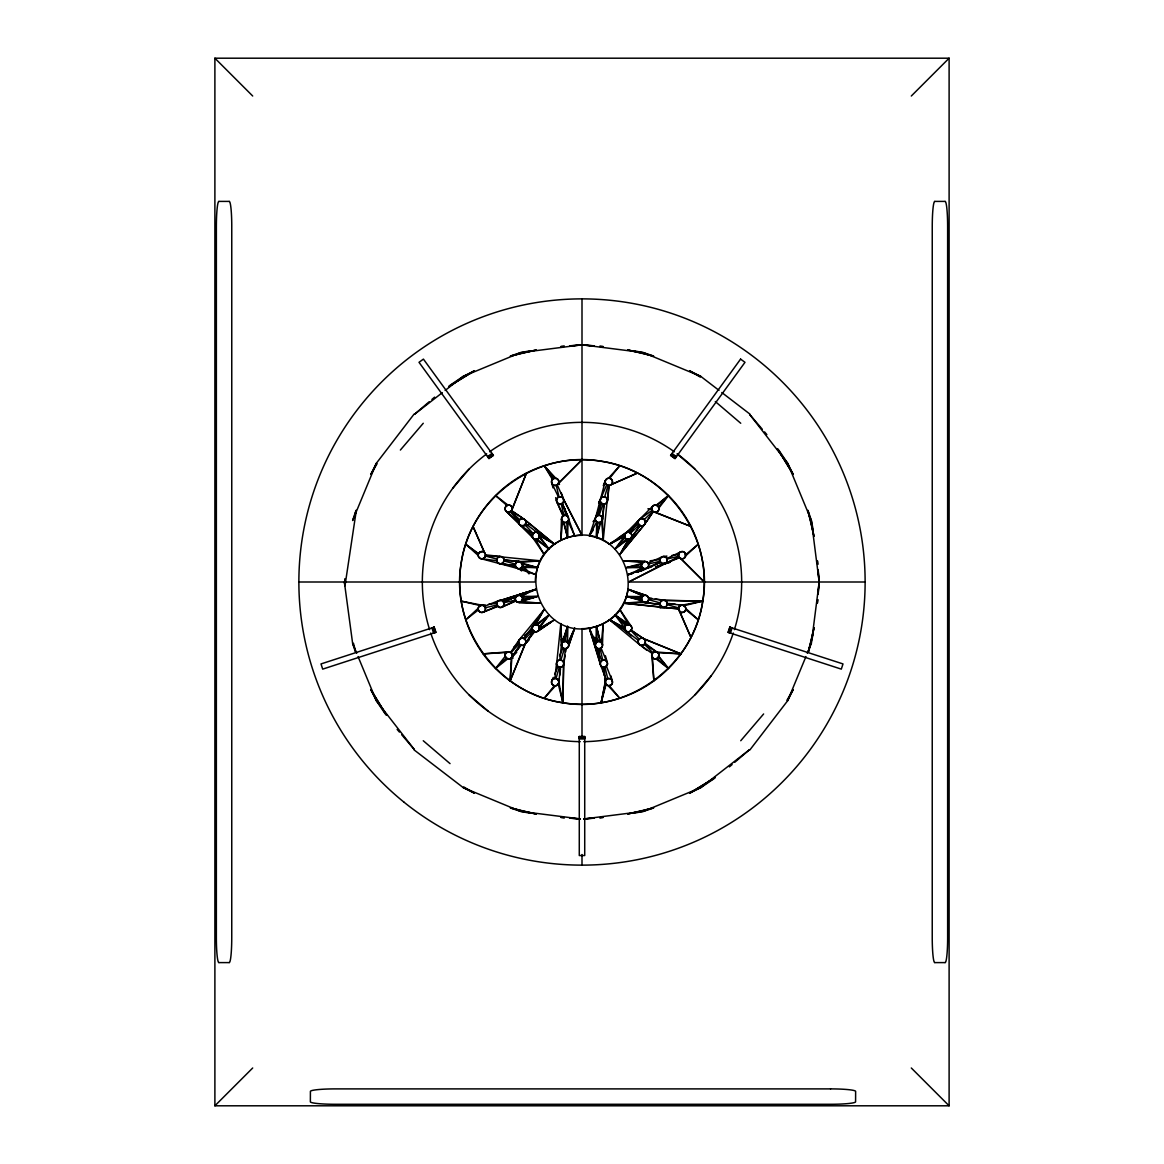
<?xml version="1.0" encoding="UTF-8"?>
<svg xmlns="http://www.w3.org/2000/svg" width="1164" height="1164" viewBox="0 0 1164 1164"><rect width="100%" height="100%" fill="white"/><g stroke="black" fill="none" stroke-linecap="round" stroke-linejoin="round"><path stroke-width="1.5" d="M568.061 521.05L567.566 537.593C509.512 556.741 538.204 645.045 596.434 626.407C654.488 607.259 625.796 518.955 567.566 537.593L563.463 522.185L561.514 519.522L561.863 517.296L563.958 515.477A3.638 3.623 -15 0 1 565.646 515.346L566.213 515.477A3.623 3.608 -13.7 0 1 567.654 516.35L574.696 535.877L568.061 521.05A3.681 3.652 -13.5 0 0 568.701 519.479L568.687 518.329M595.939 642.95L596.434 626.407L600.537 641.815L602.486 644.463A3.652 3.623 -17.3 0 1 602.355 646.18L602.152 646.704A3.667 3.638 -15.4 0 1 601.046 647.999L600.042 648.523A3.638 3.623 -15 0 1 598.354 648.654L597.772 648.523A3.623 3.594 -13.7 0 1 596.783 648.028A3.71 3.681 -13.3 0 1 595.881 647.082A3.739 3.71 -12.1 0 1 595.357 645.904L589.304 628.124L595.939 642.95L595.357 645.904M568.658 645.802L568.73 645.249A3.667 3.652 12.3 0 0 568.148 643.081L567.377 642.222L567.566 626.407L561.543 644.303L559.782 659.988A3.638 3.623 15.3 0 0 557.716 660.89L556.581 662.854L554.835 678.539A3.638 3.623 15.5 0 0 552.769 679.412L552.231 679.994A3.681 3.652 16.9 0 0 552.071 684.083L552.827 684.956A3.638 3.623 15 0 0 554.34 685.712L555.49 685.785A3.667 3.638 14.8 0 0 557.09 685.247L558.705 682.977L560.481 667.234A3.667 3.638 14.7 0 0 562.096 666.681L562.532 666.332A3.652 3.623 13.2 0 0 563.522 664.935L565.5 648.683A3.667 3.638 14.3 0 0 567.101 648.101L567.537 647.751A3.652 3.623 12.7 0 0 568.512 646.34L574.696 628.124L568.047 642.921M506.631 511.68A3.667 3.652 -46.7 0 0 508.799 512.306L511.971 510.21L511.84 506.893A3.652 3.638 -43 0 0 510.705 505.656L510.21 505.38A3.681 3.667 -43.7 0 0 508.552 505.045C505.176 504.987 503.736 509.919 506.631 511.68L533.854 538.888A3.652 3.638 -47.7 0 0 535.484 539.456L537.157 539.223A3.608 3.594 -45 0 0 538.888 537.812L538.641 533.519L525.575 523.756A3.638 3.623 -44.7 0 0 525.822 521.53M563.522 664.935L562.867 702.78C627.251 714.23 693.773 665.895 702.78 601.133C714.23 536.75 665.895 470.227 601.133 461.22C536.75 449.77 470.227 498.105 461.22 562.867C449.77 627.251 498.105 693.773 562.867 702.78L563.754 663.844A3.667 3.652 13.8 0 0 563.201 661.661L562.445 660.803A3.638 3.608 15 0 0 560.917 660.061L559.782 659.988M532.777 626.203L532.312 627.251A3.608 3.579 46.4 0 0 532.239 628.676A3.594 3.579 45.3 0 0 532.792 630.161L534.378 631.499A3.667 3.638 44.3 0 0 536.051 631.79L536.604 631.717A3.652 3.623 42.3 0 0 538.146 630.975L538.888 630.146A3.652 3.623 42.3 0 0 539.441 628.531L539.223 626.843L548.986 615.014L536.182 624.544L533.519 625.359L523.756 638.425A3.638 3.623 45.3 0 0 521.53 638.178M561.47 518.94L560.801 540.402L562.547 521.516M602.486 644.463L603.199 623.598L601.453 642.484M567.377 642.222L567.566 626.407L562.532 642.484A3.638 3.638 0 0 0 561.514 644.492L561.645 646.18A3.638 3.638 0 0 0 566.039 648.581A3.638 3.638 0 0 0 568.658 644.303A3.638 3.638 0 0 0 564.54 641.466L563.449 641.815M611.638 484.166L611.973 483.686A3.652 3.638 17 0 0 612.468 482.1L612.468 481.518A3.681 3.667 16.3 0 0 611.929 479.917L611.173 479.044A3.652 3.623 15 0 0 609.66 478.317L608.51 478.215A3.667 3.638 14.8 0 0 606.91 478.753L606.459 479.088A3.652 3.623 13.6 0 0 605.455 480.485L595.255 518.94A3.667 3.652 12.3 0 0 595.75 520.774A3.681 3.652 14.2 0 0 596.696 521.836L597.103 522.098A3.638 3.638 0 0 0 602.53 518.94A3.638 3.638 0 0 0 597.074 515.783A3.638 3.638 0 0 0 597.074 522.083L596.434 537.593L600.9 521.981L602.457 519.682L604.218 504.012A3.638 3.623 15.3 0 0 606.284 503.11L607.011 502.208A3.652 3.638 17.4 0 0 607.492 500.607L609.165 485.461A3.638 3.623 15.5 0 0 611.231 484.588L637.523 473.035L611.231 484.573M535.629 624.53L544.228 609.441L519.013 640.098A3.638 3.638 0 0 0 520.119 644.681L511.331 657.806L510.123 680.94L525.561 643.256A3.681 3.667 43.3 0 0 525.895 641.597L525.662 640.476A3.638 3.608 45 0 0 524.717 639.065L523.756 638.425M625.577 625.606L615.014 615.014L626.843 624.777A3.638 3.638 0 0 1 631.761 628.735A3.638 3.638 0 0 1 625.868 630.99L624.806 626.785A3.667 3.638 -45 0 1 625.577 625.606L628.516 624.544A3.652 3.623 -47.7 0 1 630.161 625.126L630.975 625.854A3.652 3.623 -47.7 0 1 631.717 627.396L631.79 627.949A3.667 3.638 -45.7 0 1 631.499 629.622L630.873 630.582A3.638 3.623 -45 0 1 629.491 631.557L628.938 631.717A3.623 3.608 -43.7 0 1 627.251 631.688L609.441 619.772L624.559 627.702L615.014 615.014L629.811 624.923M641.975 600.813L641.539 597.961L626.407 596.434L641.975 600.813L644.318 602.457L660.032 604.538L662.825 607.419L678.525 608.845L680.314 611.973A3.652 3.638 -73 0 0 681.9 612.468L682.482 612.468A3.681 3.667 -73.7 0 0 684.083 611.929L684.956 611.173A3.638 3.623 -75 0 0 685.712 609.66L685.785 608.51A3.667 3.638 -75.2 0 0 685.247 606.91L682.977 605.295L667.234 603.519A3.667 3.638 -75.3 0 0 666.681 601.904L666.332 601.468A3.652 3.623 -76.8 0 0 664.935 600.479L648.683 598.5A3.667 3.638 -75.7 0 0 648.101 596.899L647.751 596.463A3.652 3.623 -77.3 0 0 646.34 595.488L628.124 589.304A46.691 46.691 0 0 1 582 628.691L582 737.991M643.023 645.147A3.638 3.623 -45 0 0 644.419 644.201L658.184 653.077A3.652 3.623 -46.7 0 1 658.897 654.634L657.98 657.806L655.448 658.955A3.681 3.667 -44.1 0 1 653.79 658.62L651.753 656.016L652.786 652.728A3.623 3.608 -45 0 1 654.634 651.753L655.201 651.694A3.681 3.667 -46.4 0 1 656.86 652.029L680.94 653.877L643.256 638.439A3.681 3.667 -46.7 0 0 641.597 638.105L640.476 638.338A3.652 3.638 -45 0 0 639.182 639.152A3.667 3.638 -45.3 0 0 638.352 640.375A3.681 3.652 -44.4 0 0 638.105 641.742L639.283 644.419L652.189 653.47M595.488 517.66A3.652 3.623 12.7 0 1 596.463 516.249L599.082 515.303L600.318 499.603M607.128 661.996A3.667 3.652 -17.1 0 0 605.556 660.395L604.465 660.032A3.638 3.623 -15 0 0 602.792 660.163L601.744 660.657A3.638 3.623 -14.4 0 0 600.42 662.462L600.406 664.731A3.638 3.638 0 0 0 600.624 665.27L606.298 679.558A3.623 3.608 -14.5 0 0 605.396 680.984L601.133 702.78L606.051 684.49L603.869 667.248A3.638 3.638 0 0 0 607.506 663.611L601.046 647.999M818.059 594.353L819.034 582L818.059 569.647M818.161 594.353L819.194 582L818.161 569.647M607.506 500.389L608.845 485.475M630.873 538.248L628.371 539.47L626.203 538.888A3.594 3.579 45 0 1 625.024 537.681C622.827 534.349 627.731 530.289 630.582 533.127A3.638 3.623 45 0 1 631.557 534.509L631.717 535.062A3.623 3.608 46.3 0 1 631.688 536.75L619.772 554.559L644.987 523.902A3.638 3.638 0 0 0 642.499 518.693A3.638 3.638 0 0 0 638.105 522.447A3.638 3.638 0 0 0 642.863 525.721M678.918 556.814L679.587 557.731A3.638 3.638 0 0 0 681.595 558.749L682.73 558.749A3.638 3.638 0 0 0 685.101 553.031A3.667 3.638 74.6 0 0 683.865 551.954L683.355 551.721A3.652 3.623 73.6 0 0 681.638 551.561L680.082 552.173A3.681 3.667 73.6 0 0 678.947 553.453L678.583 554.53A3.638 3.608 75 0 0 678.699 556.261L679.209 557.28A3.652 3.638 75.2 0 0 680.46 558.385L682.119 558.793A3.652 3.638 77 0 0 683.748 558.429L684.257 558.138A3.681 3.667 76.3 0 0 685.378 556.872L684.738 552.594A3.638 3.638 0 0 0 678.918 556.814L628.691 582L865.114 582M602.486 518.373L603.869 504.027A3.638 3.638 0 0 1 600.275 499.822L606.706 484.777M601.744 521.196L603.199 540.402L607.011 502.208M535.484 539.456L544.228 554.559L532.515 537.317L533.127 533.418A3.638 3.623 -45 0 1 534.509 532.443L535.062 532.283A3.623 3.608 -43.7 0 1 536.75 532.312L537.797 532.777M556.814 662.141L560.801 623.598L561.761 643.605M521.021 518.868A3.638 3.623 -44.7 0 0 519.61 519.813L518.62 522.258L519.304 524.382M605.295 481.023L605.236 482.318A3.71 3.681 13.6 0 0 605.673 483.642A3.681 3.652 14.5 0 0 606.575 484.69A3.652 3.623 15 0 0 608.015 485.388L608.583 485.461M662.825 607.419L623.598 603.199L646.035 602.399A3.623 3.608 -73.7 0 0 647.504 601.599L647.897 601.177A3.638 3.623 -75 0 0 648.624 599.635L648.683 598.5M558.793 682.162A3.638 3.638 0 0 0 553.337 679.005A3.638 3.638 0 0 0 553.337 685.305A3.638 3.638 0 0 0 558.793 682.162L559.215 678.83M559.651 675.513L560.495 668.864M651.68 655.317L651.811 654.372M484.166 552.362L483.686 552.027A3.652 3.638 -73 0 0 482.1 551.532L481.518 551.532A3.681 3.667 -73.7 0 0 479.946 552.056L479.524 552.362A3.623 3.594 -75.2 0 0 478.608 553.686L478.346 554.122A3.667 3.638 -75.2 0 0 478.753 557.09L479.088 557.541A3.652 3.623 -76.4 0 0 480.485 558.545L500.156 563.754A3.667 3.652 -77.1 0 0 502.339 563.201L503.197 562.445A3.638 3.608 -75 0 0 503.939 560.917L504.012 559.782A3.638 3.623 -74.7 0 0 503.11 557.716L502.208 556.989A3.652 3.638 -72.6 0 0 500.607 556.508L485.461 554.835A3.638 3.623 -74.5 0 0 484.588 552.769L473.035 526.477L484.573 552.769M663.96 607.492L664.542 607.39A3.623 3.608 -73.9 0 0 666.012 606.59L666.419 606.182A3.638 3.623 -75 0 0 667.161 604.654L667.234 604.087M481.576 558.793A3.667 3.652 -76.7 0 0 483.758 558.254L484.209 557.92A3.623 3.594 -75.2 0 0 485.388 555.985L485.461 555.417M597.932 515.434L600.26 500.869A3.696 3.681 13.3 0 0 600.711 502.193A3.681 3.652 14.4 0 0 601.628 503.255A3.652 3.623 15 0 0 603.083 503.939L604.218 504.012M356.286 510.545L344.995 585.725L344.355 582L352.634 643.459L355.442 651.884M563.769 663.611A3.638 3.638 0 0 0 558.313 660.468A3.638 3.638 0 0 0 558.313 666.768A3.638 3.638 0 0 0 563.769 663.611L565.137 655.23M565.675 651.869L566.228 648.523M813.069 634.758L808.558 651.884M564.54 641.466L567.566 626.407L564.118 641.553A3.652 3.623 15.9 0 0 562.139 642.95M660.032 604.538A3.652 3.623 -75 0 1 660.817 601.541L661.661 600.799A3.667 3.652 -76.2 0 1 663.844 600.231L702.78 601.133A122.293 122.293 0 0 1 505.045 677.041A122.293 122.293 0 0 1 538.175 467.841A122.293 122.293 0 0 1 702.78 601.133L681.857 605.207A3.681 3.667 -76.4 0 0 680.242 605.746L679.791 606.08A3.623 3.608 -75.2 0 0 678.656 607.87L678.525 608.845L663.043 607.462A3.638 3.638 0 0 1 660.672 601.73A3.638 3.638 0 0 1 666.856 602.21A3.638 3.638 0 0 1 663.611 607.506L660.134 608.044M605.295 682.992L601.133 702.78L605.586 683.777M600.9 521.981L599.882 522.447L596.434 537.593L596.696 521.836L589.304 535.877A46.691 46.691 0 0 1 609.441 544.228L624.559 536.298L615.014 548.986L627.818 539.456M810.944 641.51L814.131 627.702L808.267 651.796L810.551 643.241M517.267 595.662L516.35 596.346A3.623 3.608 76.3 0 0 515.477 597.772L515.346 598.325A3.638 3.623 75 0 0 515.477 600.027L516.001 601.046A3.667 3.638 74.6 0 0 517.296 602.152L520.584 602.137L522.534 599.46A3.608 3.594 75 0 0 522.17 597.234L521.05 595.939A3.681 3.652 76.5 0 0 519.479 595.299L503.343 601.744A3.638 3.623 75.6 0 0 501.538 600.42L499.298 600.406L484.442 606.298A3.623 3.608 75.5 0 0 483.016 605.396L461.22 601.133L480.252 605.571A3.652 3.638 77 0 1 481.881 605.207M550.15 622.769L537.972 631.106A3.638 3.638 0 0 1 534.712 631.63L533.694 631.106A3.638 3.638 0 0 1 532.239 627.6L541.231 613.85M605.251 481.27L605.382 480.717A3.638 3.638 0 0 1 611.406 479.262A3.638 3.638 0 0 1 609.965 485.301A3.638 3.638 0 0 1 605.251 481.27L603.84 484.544M645.671 568.687L644.521 568.701A3.681 3.652 76.5 0 1 642.95 568.061L641.83 566.766A3.608 3.594 75 0 1 641.466 564.525L644.463 561.514A3.652 3.623 72.7 0 1 646.18 561.645L646.704 561.848A3.667 3.638 74.6 0 1 647.999 562.954L648.523 563.958A3.638 3.623 75 0 1 648.654 565.646L648.523 566.213A3.623 3.608 76.3 0 1 647.65 567.654L628.124 574.696L633.056 572.484M354.438 517.296L356.14 510.458L354.336 517.325M516.001 601.046L500.942 607.462A3.652 3.623 72.9 0 1 499.225 607.317L496.926 604.974A3.638 3.623 75 0 1 496.795 603.287L496.941 602.719A3.623 3.608 75.7 0 1 497.828 601.279L535.877 589.304L530.944 591.516M497.799 606.429L482.362 612.439A3.652 3.623 73.6 0 1 480.645 612.279L480.135 612.046A3.667 3.638 74.6 0 1 478.855 610.925L478.375 609.921A3.638 3.623 75 0 1 478.244 608.248L478.622 607.142A3.681 3.667 76.3 0 1 479.743 605.862L485.17 604.785M551.707 482.958A3.638 3.638 0 0 0 557.731 484.413A3.638 3.638 0 0 0 556.29 478.375A3.638 3.638 0 0 0 551.576 482.405L552.173 483.918A3.681 3.667 -16.4 0 0 553.453 485.053L553.962 485.272A3.623 3.594 -15.2 0 0 556.232 485.315L557.25 484.806A3.652 3.638 -14.8 0 0 558.371 483.54L558.793 481.881A3.652 3.638 -13 0 0 558.429 480.252L558.138 479.743A3.681 3.667 -13.7 0 0 556.872 478.622L554.093 478.36L551.94 480.165A3.71 3.696 -16 0 0 551.547 481.401A3.681 3.667 -16.4 0 0 551.678 482.871L553.016 487.876M607.492 500.04L607.39 499.458A3.623 3.608 16.1 0 0 606.59 497.988L606.182 497.581A3.638 3.623 15 0 0 604.654 496.839L608.015 485.388M558.284 684.025L562.867 702.78L558.793 681.857A3.681 3.667 13.6 0 0 558.254 680.242L557.92 679.791A3.623 3.594 14.8 0 0 555.985 678.612L559.346 667.161A3.638 3.623 15 0 1 557.818 666.419L557.061 665.561A3.667 3.638 16.6 0 1 556.494 663.611M599.082 515.303L603.083 503.939M560.917 660.061L564.365 648.624L565.5 648.683M532.239 627.6L532.588 626.508M729.828 627.163L728.024 632.314L841.31 669.125L842.998 663.931L729.712 627.134M728.286 632.401L729.974 627.207M728.722 632.547L730.41 627.352M729.333 632.736L731.021 627.556M729.683 632.852L731.356 627.658M730.41 633.085L732.098 627.905M356.009 510.443L352.634 520.541L376.35 463.272L414.093 414.093M595.342 518.198L589.304 535.877L593.32 529.955M568.701 645.627L574.696 628.124L568.148 643.066M644.769 524.266L645.249 523.218A3.623 3.608 46.1 0 0 645.307 521.545L645.147 520.977M518.198 568.658L518.751 568.73A3.667 3.652 -77.7 0 0 520.919 568.148L535.877 574.696L517.66 568.512A3.652 3.623 -77.3 0 1 516.249 567.537L515.317 565.5A3.667 3.638 -75 0 1 515.448 564.089L515.623 563.594A3.594 3.579 -74.9 0 1 516.569 562.343A3.623 3.594 -73.6 0 1 517.965 561.601L540.402 560.801L502.208 556.989M499.065 563.522A3.652 3.623 -76.8 0 1 497.668 562.532L497.319 562.096A3.667 3.638 -75.5 0 1 496.766 560.481A3.667 3.638 -75 0 1 496.897 559.098L497.086 558.618A3.594 3.579 -74.8 0 1 498.047 557.352A3.623 3.594 -73.9 0 1 499.458 556.61L500.04 556.508M512.291 509.061A3.638 3.638 0 0 0 508.101 505.089L505.729 506.544A3.638 3.638 0 0 0 507.373 512.073A3.638 3.638 0 0 0 512.291 509.061L526.477 473.035L512.306 508.537M529.038 640.054L524.935 644.201L510.123 680.94L511.971 656.86A3.681 3.667 43.6 0 0 512.306 655.201L512.247 654.634A3.623 3.594 45 0 0 511.156 652.669L507.984 651.753L505.38 653.79A3.696 3.667 45.9 0 0 505.045 655.317L506.282 658.053L509.366 658.897A3.652 3.623 43.3 0 0 510.923 658.184L511.331 657.806M505.22 654.197L507.024 652.087A3.638 3.638 0 0 1 511.913 656.976L511.622 657.456A3.638 3.638 0 0 1 510.327 658.562L509.803 658.78A3.638 3.638 0 0 1 505.729 657.456L505.22 656.452A3.638 3.638 0 0 1 505.22 654.197L506.544 652.378M749.907 749.907L787.65 700.728L805.954 656.554M807.307 653.28L811.366 643.459L819.194 582L811.366 520.541L807.991 510.443M603.258 485.679L605.382 480.717M595.662 517.282L601.73 503.328M559.593 655.754L562.969 647.999M551.925 680.504L553.264 677.404M554.617 674.305L557.993 666.55M376.35 463.272L370.807 474.388L377.092 463.694M787.65 700.728L793.193 689.612L786.908 700.306M598.805 502.397L600.406 499.269M598.616 503.052L600.275 499.822M525.575 523.756L524.935 524.717A3.638 3.608 -45 0 1 523.524 525.662L520.235 525.284M510.705 652.306L519.231 639.734M644.769 643.75L645.06 643.256A3.667 3.638 -45.3 0 0 645.38 641.582L645.307 641.029A3.652 3.623 -46.8 0 0 644.58 639.473L631.223 630.131M520.119 644.681L521.137 645.205A3.638 3.638 0 0 0 524.397 644.681L533.898 631.252M628.371 539.47L619.772 554.559L644.027 525.095M535.265 624.573L541.536 613.981M622.464 550.019L628.735 539.427M539.296 534.712L539.427 535.265A3.638 3.638 0 0 1 535.265 539.427A3.638 3.638 0 0 1 532.588 534.189L534.712 532.37A3.638 3.638 0 0 1 539.296 534.712L549.975 541.376M525.197 643.881L533.694 631.106M645.889 522.549L653.179 511.622M520.934 568.148L522.098 566.897A3.594 3.579 -75 0 0 522.578 565.282L520.206 561.688L504.012 559.782M533.127 625.752L544.228 609.441M645.06 523.756L653.295 511.694L657.107 511.84A3.652 3.638 47 0 0 658.344 510.705L658.62 510.21A3.681 3.667 46.3 0 0 658.955 508.552L658.184 506.427L655.899 505.089A3.638 3.638 0 0 0 651.724 509.25L648.188 508.857L651.724 509.25L652.087 510.327A3.638 3.638 0 0 0 658.082 511.04A3.638 3.638 0 0 0 656.452 505.22L654.634 505.103A3.652 3.623 43.6 0 0 653.077 505.816L626.319 532.705A3.638 3.638 0 0 0 626.348 538.99A3.638 3.638 0 0 0 631.805 535.833A3.638 3.638 0 0 0 626.348 532.69M630.131 532.777L639.473 519.42A3.652 3.623 43.2 0 1 641.029 518.693L641.582 518.62A3.667 3.638 44.7 0 1 643.256 518.94L644.201 519.581A3.638 3.623 45.3 0 1 645.132 521.021M622.827 550.194L640.098 525.502M532.588 534.189L534.189 532.588M519.013 640.098L521.53 638.178M539.47 627.963L548.986 615.014L537.288 624.835L536.182 624.544M631.223 537.797L640.244 525.575A3.638 3.623 45.3 0 0 642.47 525.822M524.935 644.201L524.528 644.58A3.652 3.623 43.2 0 1 522.971 645.307L522.418 645.38A3.667 3.638 44.7 0 1 520.745 645.06L511.971 656.86L521.137 645.205M658.897 507.984L668.471 495.529L656.307 505.176M652.669 506.195L651.68 508.683A3.681 3.652 44.5 0 0 651.942 510.021A3.652 3.623 45 0 0 652.844 511.345L653.295 511.694M534.712 631.63L525.502 643.401A3.638 3.638 0 0 0 521.137 638.279M507.693 658.824L495.529 668.471L505.191 656.336L505.729 657.456M629.069 532.312L638.658 520.323L638.105 522.258A3.681 3.652 44.4 0 0 638.367 523.625A3.652 3.623 45 0 0 639.283 524.935L640.244 525.575M609.66 478.288L619.786 465.702L608.51 478.215M554.34 685.712L544.214 698.298L555.49 685.785M593.043 521.661L595.255 518.94M599.256 524.12L601.468 521.516M400.372 450.046L423.26 423.26M452.825 488.153L469.092 469.092M485.403 555.912A3.638 3.638 0 0 1 480.354 558.487A3.638 3.638 0 0 1 478.899 553.031L481.838 551.518A3.638 3.638 0 0 1 485.403 555.912L496.897 559.098M694.908 694.908L711.175 675.848M740.741 740.741L763.628 713.954M600.828 665.619A3.667 3.652 -13.9 0 0 602.181 666.841L603.301 667.205A3.638 3.623 -15 0 0 604.96 667.074L607.317 664.775A3.652 3.623 -17.1 0 0 607.462 663.058L607.332 662.491A3.638 3.638 0 0 0 600.231 663.611L600.609 665.241M658.504 506.907L668.471 495.529L656.86 505.38M625.024 537.681L615.014 548.986L626.712 539.165M641.582 597.961A3.638 3.623 -75 0 1 642.266 596.608L643.066 595.852A3.667 3.652 -77.7 0 1 645.249 595.27L645.802 595.342M511.156 652.655L519.202 643.721A3.594 3.579 45.2 0 1 518.649 642.252L518.62 641.742A3.696 3.667 46.5 0 1 518.94 640.244M558.371 483.54L582 459.707L558.604 483.016M524.717 639.065L533.112 630.582M911.296 96.015L949.111 58.2L949.111 1105.8L214.889 1105.8L214.889 58.2L949.111 58.2M505.729 506.544L506.544 505.729M478.899 553.031L480.717 551.707M511.622 657.456L516.729 652.349M214.889 1105.8L252.704 1067.985M495.529 668.471L506.282 658.053M644.201 519.581L652.844 511.345M630.582 533.127L639.283 524.935M685.742 555.795L698.298 544.214L685.756 554.646M478.244 608.248L465.702 619.786L478.375 609.921M567.697 521.487L566.766 522.17A3.608 3.594 -15 0 1 564.54 522.534L563.463 522.185M596.303 642.513L597.234 641.83A3.608 3.594 -15 0 1 599.46 641.466L600.537 641.815L591.981 635.762M429.21 401.74L414.384 414.384L442.32 392.661M431.902 399.441L434.594 397.142M481.838 605.207A3.638 3.638 0 0 1 485.359 609.776A3.638 3.638 0 0 1 480.019 611.988A3.638 3.638 0 0 1 479.262 606.269L479.699 605.891M644.318 524.833L642.47 525.822M664.935 600.479L702.78 601.133L684.025 605.716A3.638 3.638 0 0 1 684.738 611.406L682.162 612.482A3.638 3.638 0 0 1 678.641 607.899L667.161 604.654M729.406 766.858L732.098 764.559M734.79 762.26L749.616 749.616L700.728 787.65L689.612 793.193L715.278 777.465L689.612 793.193M661.996 556.872A3.667 3.652 72.9 0 0 660.395 558.444L660.032 559.535A3.638 3.608 75 0 0 660.148 561.237L660.672 562.27A3.638 3.638 0 0 0 661.967 563.376L666.172 562.721A3.623 3.608 75.7 0 0 667.059 561.295L667.205 560.728A3.638 3.623 75.3 0 0 667.059 559.055L666.565 558.022A3.667 3.638 74.7 0 0 665.284 556.901L664.775 556.683A3.652 3.623 72.9 0 0 663.058 556.538L647.999 562.954M606.298 679.558L607.768 678.685A3.623 3.594 -15.2 0 1 610.038 678.728L610.547 678.947A3.667 3.652 -16 0 1 612.119 680.576M445.114 390.478L463.272 376.35L474.388 370.807L448.722 386.535L474.388 370.807M487.541 456.637L491.965 453.436M488.007 457.263L492.416 454.062M488.211 457.554L492.634 454.353M488.589 458.078L492.998 454.862M493.274 455.24L488.865 458.441L493.434 455.459L423.42 359.109L419.011 362.31L489.026 458.66M479.262 606.269L481.27 605.251M683.806 612.075L684.738 611.406M640.098 519.013L652.087 510.327M524.6 635.602L532.588 629.811M513.688 647.257L519.013 643.401M624.53 535.833L609.441 544.228L612.351 542.191M618.157 538.132L638.498 523.902M612.468 542.439L609.441 544.228L625.854 533.025M538.146 630.975L554.559 619.772L539.456 628.516M450.032 385.269L463.272 376.35L520.541 352.634L529.242 350.931M713.969 778.731L700.728 787.65L643.459 811.366L634.758 813.069M609.441 544.228L624.762 534.538M298.886 582L535.309 582A46.691 46.691 0 0 1 582 535.309L562.707 497.814A3.623 3.608 -14.3 0 0 561.295 496.941L560.728 496.795A3.638 3.623 -14.7 0 0 559.055 496.941L558.516 497.13A3.594 3.565 -15.1 0 0 557.367 498.017L556.523 499.953A3.71 3.696 -17.4 0 0 556.668 501.48L556.872 502.004A3.667 3.652 -17.1 0 0 558.444 503.605L559.535 503.968A3.638 3.623 -14.7 0 0 561.193 503.867L562.256 503.343A3.638 3.623 -14.7 0 0 563.58 501.538L563.594 499.298L557.25 484.806M617.007 539.747L624.573 535.265M539.427 628.735L550.019 622.464M628.691 582L664.164 563.725L669.795 562.139M666.87 558.516L680.082 552.173M515.332 596.652L503.634 602.21A3.638 3.638 0 0 1 502.368 606.924A3.638 3.638 0 0 1 497.566 606.153A3.638 3.638 0 0 1 497.814 601.293M502.528 606.808L515.696 600.551M648.668 567.348L660.366 561.79A3.638 3.638 0 0 1 662.491 556.668L666.928 556.072M517.82 595.444A3.638 3.638 0 0 0 516.365 596.332L503.328 601.73A3.638 3.638 0 0 0 502.033 600.624L499.822 600.275M527.656 593L521.079 595.953L535.877 589.304L500.971 600.275M636.344 571L642.921 568.047L628.124 574.696L633.245 573.197M646.733 568.338L660.657 562.256A3.638 3.623 75.3 0 0 662.462 563.58L664.164 563.725M679.209 557.28L665.241 563.391L679.587 557.731M483.497 612.075L497.45 606.008M503.328 601.73L515.303 596.594M648.697 567.406L660.672 562.27M516.35 596.346L503.343 601.744L503.852 602.777A3.638 3.623 75 0 1 503.954 604.494L503.619 605.556A3.667 3.652 72.9 0 1 502.004 607.128M539.47 535.629L554.559 544.228L524.266 519.231A3.638 3.638 0 0 0 518.664 521.69A3.638 3.638 0 0 0 523.378 525.721L529.285 524.644M518.329 595.313L535.877 589.304M512.189 597.234L527.423 592.141M636.577 571.859L651.811 566.766M510.443 356.009L520.541 352.634L582 344.806L594.353 345.839M653.557 807.991L643.459 811.366L583.761 818.961L594.353 818.161M434.288 627.134L321.002 663.931L322.69 669.125L435.976 632.314L434.172 627.163M519.246 594.528L527.568 591.923M535.978 596.928L521.516 601.468L540.402 603.199L518.955 602.53M636.432 572.077L644.754 569.472M636.708 572.077L641.859 570.52M636.839 572.135L642.062 570.593M657.762 565.98L661.239 564.947M664.731 563.929L669.955 562.387M655.419 566.723L660.541 565.224M520.977 518.853L521.545 518.693A3.623 3.608 -43.9 0 1 523.218 518.751L524.266 519.231M643.023 645.147L642.455 645.307A3.623 3.608 -44.3 0 1 640.782 645.249L640.244 645.06M641.83 563.449L626.407 567.566L642.513 567.697M522.185 600.537L537.593 596.434L521.487 596.303M520.759 353.449L510.472 356.126L536.313 349.957L522.491 353.056M643.241 810.551L653.528 807.874L627.687 814.043L641.51 810.944M509.803 658.78L513.251 657.936M483.424 612.119A3.667 3.652 74 0 0 485.053 610.547L485.272 610.038A3.623 3.594 74.8 0 0 485.315 607.768L496.926 604.974M667.074 559.04L678.699 556.261M503.852 602.777L515.477 600.027M516.001 596.754A3.638 3.638 0 0 0 517.282 602.137A3.638 3.638 0 0 0 522.403 600.027L537.593 596.434L522.17 597.234M648.523 563.958L660.148 561.237M606.051 684.49L608.787 685.8L611.784 684.301A3.638 3.638 0 0 0 609.965 678.699A3.638 3.638 0 0 0 605.207 682.162L605.382 683.283A3.638 3.638 0 0 0 610.969 685.101A3.667 3.638 -15.4 0 0 612.046 683.865L612.279 683.355A3.652 3.623 -16.4 0 0 612.439 681.638L610.853 675.804M641.466 564.525L626.407 567.566L641.83 566.766M522.534 599.46L535.92 596.768M599.882 522.447L598.718 522.578A3.594 3.579 15 0 1 597.103 522.098M564.118 641.553L565.282 641.422A3.594 3.579 15 0 1 566.897 641.902M523.378 525.721L528.587 524.862M671.919 555.432L678.568 554.588M650.05 560.83L660.017 559.564M488.487 604.349L496.795 603.301M569.647 345.839L582 344.806L643.459 352.634L653.557 356.009M507.417 651.913L483.06 653.877L506.427 652.466M569.647 345.941L582 344.966L594.353 345.941M603.869 504.027L604.436 503.983A3.638 3.638 0 0 0 606.808 498.25A3.638 3.638 0 0 0 600.624 498.73M632.314 561.092L645.06 561.47A3.638 3.638 0 0 1 647.999 567.246M583.761 818.903L594.353 818.059M521.196 562.256L540.402 560.801M642.804 601.744L623.598 603.199L661.792 607.011M218.876 201.401L229.25 201.401M934.75 201.401L945.124 201.401M579.279 736.55L584.721 736.434L584.721 855.54L579.279 855.54L579.279 736.434M579.279 736.71L584.721 736.71M579.279 737.161L584.721 737.161M579.279 737.801L584.721 737.801M579.279 738.165L584.721 738.165M579.279 738.936L584.721 738.936M218.876 962.599L229.25 962.599M934.75 962.599L945.124 962.599M521.778 567.377L537.593 567.566L521.981 563.1M641.684 600.231L626.407 596.434L642.222 596.623M485.301 556.29L499.822 556.538M519.508 602.486L531.686 602.908M644.463 561.514L623.598 560.801L642.484 562.532M522.098 566.897L537.593 567.566L522.447 564.118M657.806 652.669L680.94 653.877L644.201 639.065M595.299 644.492A3.638 3.638 0 0 1 599.271 641.437A3.638 3.638 0 0 1 602.53 645.249A3.638 3.638 0 0 1 598.893 648.697L597.787 648.523A3.638 3.638 0 0 1 596.754 647.999M603.869 667.248L602.705 667.059A3.638 3.638 0 0 1 601.293 666.186M569.647 818.059L580.239 818.903L520.541 811.366L510.443 807.991M569.647 818.161L580.239 819.049M504.027 560.131A3.638 3.638 0 0 1 498.57 563.289A3.638 3.638 0 0 1 498.57 556.989A3.638 3.638 0 0 1 504.027 560.131L518.94 561.47M517.66 568.512L500.156 563.754L515.317 565.5M508.537 651.694L509.657 651.825M481.838 558.793L496.795 560.699M500.389 563.769L515.346 565.675M668.864 603.505L675.513 604.349M678.83 604.785L682.162 605.207M645.06 602.53L660.017 604.436M604.654 496.839L603.519 496.766A3.667 3.638 14.7 0 0 601.904 497.319L601.468 497.668A3.652 3.623 13.2 0 0 600.479 499.065M500.156 563.754L515.434 566.068M648.523 597.772L651.869 598.325M655.23 598.863L663.611 600.231M626.407 596.434L641.422 598.893M634.758 350.931L643.459 352.634L700.728 376.35L719.003 390.362M529.242 813.069L520.541 811.366L463.272 787.65L414.093 749.907M641.51 353.056L627.702 349.869L653.528 356.155L643.241 353.449M522.491 810.944L536.298 814.131L510.472 807.845L520.759 810.551M503.939 560.917L515.448 564.089M648.624 599.635L660.104 602.923M642.921 595.953L628.124 589.304L645.627 595.299M654.91 512.291L690.965 526.477L655.463 512.306M628.124 589.304L643.066 595.852M700.728 376.35L689.612 370.807L700.306 377.092M463.272 787.65L474.388 793.193L463.694 786.908M520.745 645.06L519.522 644.143M638.279 642.863A3.638 3.638 0 0 1 641.742 638.105A3.638 3.638 0 0 1 645.205 642.863A3.638 3.638 0 0 1 639.603 644.681L609.441 619.772L624.53 628.167M539.427 535.265L550.019 541.536M609.441 619.772L624.617 628.938M511.622 510.821L522.549 518.111M631.106 630.306L643.401 638.498M511.694 510.705L523.756 518.94M538.248 533.127L554.559 544.228L525.415 520.439A3.638 3.638 0 0 0 524.833 519.682M532.777 533.869L521.283 525.764L532.195 535.833M672.035 453.436L676.459 456.637M671.584 454.062L675.993 457.263M671.366 454.353L675.789 457.554M671.002 454.862L675.411 458.078M670.726 455.24L675.135 458.441M536.037 539.47L548.986 548.986L539.456 536.182M626.319 625.024L615.014 615.014L627.963 624.53M478.215 555.49L465.702 544.214L478.535 553.628M645.06 643.256L656.86 652.029M626.203 631.223L638.381 640.346M721.811 392.53L749.907 414.093M507.984 505.103L495.529 495.529L506.907 505.496M656.016 658.897L668.471 668.471L658.824 656.307M641.393 646.005L646.631 650.109M591.53 636.141L598.325 641.466M465.702 544.214L478.346 554.122M685.712 609.66L698.298 619.786L685.785 608.51M518.94 568.745L521.661 570.957M537.157 539.223L548.986 548.986L539.165 537.288M715.293 401.522L740.741 423.26M677.215 453.989L694.908 469.092M561.223 492.59L563.391 498.759M521.079 562.154L522.185 563.449A3.638 3.638 0 0 1 519.319 568.716A3.638 3.638 0 0 1 515.419 564.162A3.638 3.638 0 0 1 521.079 562.154L521.879 562.969M469.092 694.908L488.153 711.175M423.26 740.741L450.046 763.628M615.014 615.014L626.508 624.923M657.093 658.504L668.471 668.471L658.62 656.86M626.028 631.106L631.397 635.835M506.544 511.622L518.664 522.825M680.46 558.385L704.293 582L680.984 558.604M214.889 58.2L252.704 96.015M911.296 1067.985L949.111 1105.8M644.419 644.201L652.786 652.728M630.873 630.582L639.182 639.152M518.94 520.745L510.443 511.854L518.693 521.501M511.345 511.156L519.581 519.799M524.935 524.717L533.127 533.418M555.795 478.259L544.214 465.702L552.42 479.452M608.205 685.742L619.786 698.298L609.354 685.756M762.26 429.21L749.616 414.384L787.65 463.272L793.193 474.388L777.465 448.722L793.193 474.388M764.559 431.902L766.858 434.594M397.142 729.406L399.441 732.098M401.74 734.79L414.384 749.616L376.35 700.728L370.807 689.612L386.535 715.278L370.807 689.612M554.646 478.244L544.214 465.702L553.075 478.855M484.442 606.298L485.315 607.768M522.534 565.675L528.922 573.837M526.215 569.152L529.242 573.445M630.975 625.854L619.772 609.441L628.516 624.544M525.095 519.973L525.822 521.53M778.731 450.032L787.65 463.272L811.366 520.541L813.069 529.242M385.269 713.969L376.35 700.728L358.046 656.554M563.07 498.25L582 535.309L582 298.886M552.173 483.918L558.516 497.13M557.192 502.528L563.449 515.696M561.746 503.648L567.654 516.35A3.638 3.638 0 0 1 568.556 517.82M679.427 611.231L690.965 637.523L679.834 611.638M568.338 517.267L562.256 503.343L567.654 516.35M556.872 502.004L562.954 516.001M595.881 647.082L601.744 660.657M352.634 643.459L356.693 653.28M606.429 666.201L612.322 681.1M434.027 627.207L435.714 632.401M433.59 627.352L435.278 632.547M432.979 627.556L434.667 632.736M432.644 627.658L434.317 632.852M431.902 627.905L433.59 633.085M600.275 663.029L589.304 628.124L600.333 664.44M605.396 655.739L606.837 660.803M555.664 497.683L556.538 500.957M810.551 520.759L807.874 510.472L814.043 536.313L810.944 522.491M353.449 643.241L355.675 651.811M604.96 667.074L607.768 678.685M556.232 485.315L559.04 496.926M600.013 641.597L596.434 626.407L597.234 641.83M563.987 522.403L567.566 537.593L566.766 522.17M600.042 648.523L602.777 660.148M561.223 503.852L563.958 515.477M558.749 481.27L559.462 484.5M602.748 667.074L604.101 675.455M604.654 678.801L605.207 682.162M597.772 648.523L599.14 656.903M560.801 623.598L561.645 646.18M564.831 508.697L565.675 515.346M561.47 645.06L561.543 645.831A3.638 3.608 16.4 0 0 562.401 647.504L562.823 647.897A3.638 3.623 15 0 0 564.365 648.624M562.212 639.051L562.532 642.484M598.893 648.697L599.635 656.991M651.913 656.583L653.877 680.94L652.466 657.573M563.725 499.822L563.769 500.389A3.638 3.638 0 0 1 559.375 503.954A3.638 3.638 0 0 1 556.814 498.905A3.638 3.638 0 0 1 562.27 497.45M561.339 639.269L561.514 644.492M603.199 540.402L602.399 517.965A3.623 3.608 16.3 0 0 601.599 516.496L601.177 516.103A3.638 3.623 15 0 0 599.635 515.376M582 854.521L582 865.114M218.876 962.555A25.128 2.503 90 0 1 216.358 937.529L216.373 226.471A25.128 2.503 -90 0 1 218.876 201.445M229.25 201.445A25.128 2.503 90 0 1 231.767 226.471L231.752 937.529A25.128 2.503 -90 0 1 229.25 962.555M945.124 962.555A25.128 2.503 -90 0 0 947.641 937.529L947.627 226.471A25.128 2.503 90 0 0 945.124 201.445M934.75 962.555A25.128 2.503 90 0 1 932.233 937.529L932.248 226.471A25.128 2.503 -90 0 1 934.75 201.445M677.288 453.887A159.672 159.672 0 0 1 734.397 629.637M733.291 633.041A159.672 159.672 0 0 1 583.79 741.657M580.21 741.657A159.672 159.672 0 0 1 430.709 633.041M429.603 629.637A159.672 159.672 0 0 1 486.712 453.887M489.608 451.792A159.672 159.672 0 0 1 674.393 451.792M519.508 595.299A3.638 3.638 0 0 1 522.403 600.027M533.258 625.592A3.638 3.638 0 0 1 538.408 625.592A3.638 3.638 0 0 1 538.408 630.743M537.739 625.199A3.594 3.579 45.3 0 1 539.15 626.945M625.868 630.99A3.638 3.638 0 0 1 626.858 624.762M639.167 644.318A3.638 3.638 0 0 1 638.498 643.401M596.332 647.635A3.638 3.638 0 0 1 595.444 646.18M678.641 607.899A3.638 3.638 0 0 1 683.981 605.687M568.701 519.508A3.638 3.638 0 0 1 561.645 520.061L561.514 519.508A3.638 3.638 0 0 1 567.246 516.001M525.721 521.137A3.638 3.638 0 0 1 523.902 525.502M647.635 567.668A3.638 3.638 0 0 1 646.18 568.556M644.492 568.701A3.638 3.638 0 0 1 644.492 561.514M663.611 556.494A3.638 3.638 0 0 1 665.75 563.07M345.01 579.017L344.966 582L345.01 579.017M817.652 599.664L817.361 603.185L817.725 599.664M740.58 359.109L670.566 455.459L674.975 458.66L744.989 362.31L740.58 359.109M633.201 572.994L628.124 574.696L633.114 573.125M564.336 346.275L560.815 346.566L564.336 346.348M603.185 817.434L599.664 817.725L603.185 817.361M830.558 1088.893L335.436 1088.893A25.128 2.503 0 0 0 310.41 1091.41L310.366 1101.77A25.128 2.503 0 0 0 335.436 1104.287L830.558 1104.287A25.128 2.503 0 0 0 855.584 1101.77L855.627 1091.41A25.128 2.503 0 0 0 830.558 1088.893M603.185 346.639L599.664 346.348L603.185 346.566M564.336 817.652L560.815 817.361L564.336 817.725M817.725 564.336L817.434 560.815L817.652 564.336M403.821 802.025A283.114 283.114 0 0 0 861.636 626.29A283.114 283.114 0 0 0 480.543 317.685A283.114 283.114 0 0 0 403.821 802.025M653.033 658.155A3.638 3.638 0 0 0 658.911 655.899A3.638 3.638 0 0 0 654.023 651.927A3.638 3.638 0 0 0 653.033 658.155M642.775 601.73A3.638 3.638 0 0 0 648.654 599.46A3.638 3.638 0 0 0 643.765 595.502A3.638 3.638 0 0 0 642.775 601.73"/></g></svg>
